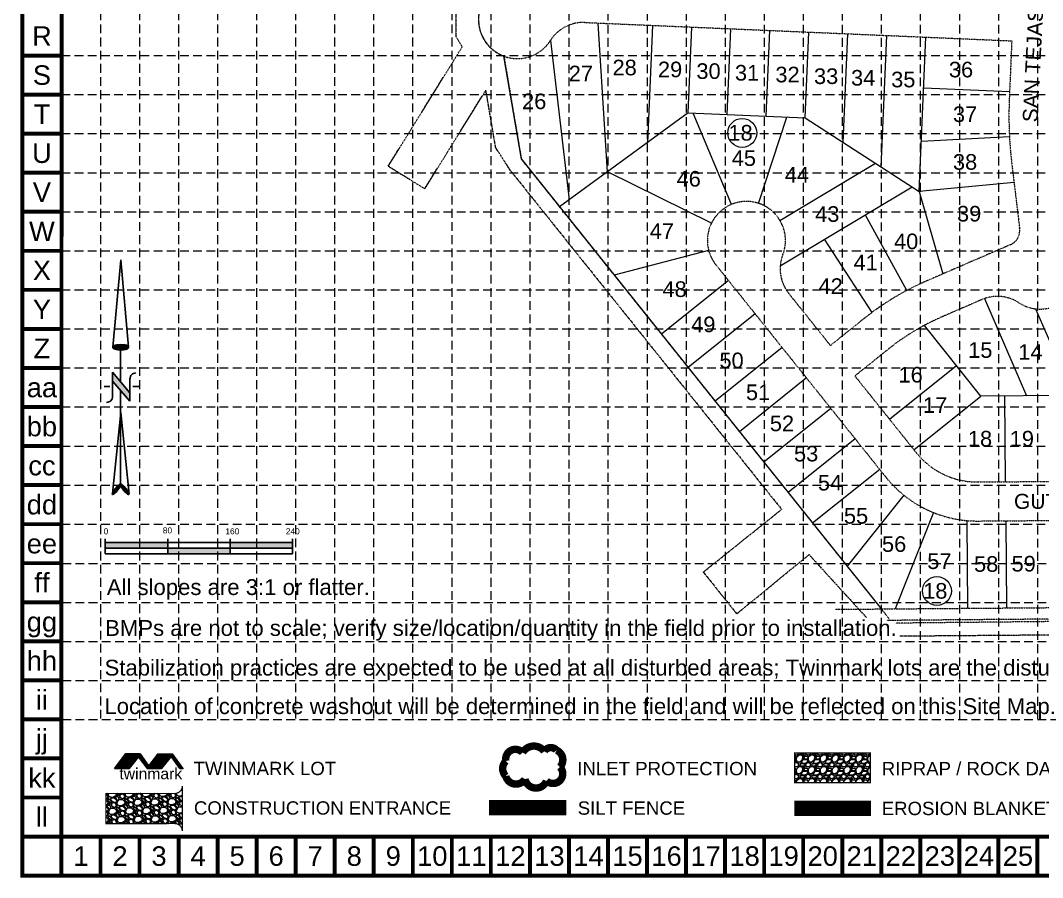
# Model space of a CAD drawing. Extents: x 52020 to 55225, y 51022 to 53027.
# Drawn here: x 52020 to 53329, y 51022 to 52119 of the extents above; entities that cross this region are included whole.
import ezdxf
from ezdxf.enums import TextEntityAlignment as Align

# ---------------------------------------------------------------- set-up
doc = ezdxf.new("R2010")
doc.units = 0
doc.header["$MEASUREMENT"] = 0
for name, pattern in [('ACAD_ISO02W100', [15, 12, -3]), ('CENTER', [2, 1.25, -0.25, 0.25, -0.25]), ('DIVIDE', [1.25, 0.5, -0.25, 0, -0.25, 0, -0.25]), ('HIDDEN', [0.375, 0.25, -0.125])]:
    doc.linetypes.add(name, pattern=pattern)
doc.layers.get('0').update_dxf_attribs({"lineweight": 0})
for name, color, linetype, lineweight in [('10', 7, 'Continuous', 0), ('14', 7, 'Continuous', 0), ('2', 7, 'Continuous', 0), ('31', 7, 'Continuous', 0), ('38', 7, 'Continuous', 0), ('39', 7, 'Continuous', 0), ('51', 7, 'Continuous', 0)]:
    doc.layers.add(name, color=color, linetype=linetype, lineweight=lineweight)
for name, color, linetype in [('BASE', 7, 'Continuous'), ('GRID', 254, 'HIDDEN'), ('LEGEND', 7, 'Continuous'), ('NARROW', 7, 'Continuous'), ('SILT FENCE', 200, 'Continuous')]:
    doc.layers.add(name, color=color, linetype=linetype)
doc.styles.add("L200'", font='ARIAL.TTF', dxfattribs={"height": 0.001968503937008})
doc.styles.get("Standard").update_dxf_attribs({"font": 'ARIAL.TTF'})

# ---------------------------------------------------------------- blocks, each defined once
blk = doc.blocks.new('North Arrow')
at = {"layer": 'NARROW'}
for p, q in [((32.43254981860446, 3.058265073213988), (32.43254981860446, 4.631385762768332)), ((0, 0), (22.36344290151465, 2.002084736559482)), ((0, 0), (22.3340256442134, -2.022002755547874)), ((28.76667448424996, -2.091662794246076), (34.01874137947743, 2.319861484284047)), ((36.17825519122562, 2.333068732823449), (30.46489879658111, 2.333068732823449)), ((36.15693846157228, 2.319861484284047), (31.03953994826952, -2.091662794246076)), ((39.10239171702415, 0.006637234364461619), (59.96415737125062, 2.108618273159664)), ((21.65859055236069, -0.04755806894536363), (21.65587945617517, -0.04755806894536363)), ((31.2002493849468, -0.04755806894536363), (21.65859055236069, -0.04755806894536363)), ((28.76667448424996, -2.091662794246076), (34.95439482978327, -2.091662794246076)), ((57.4539157862273, -0.04755806894536363), (33.41071549255503, -0.04755806894536363)), ((59.8310793026576, -2.141789640390925), (39.04486644576536, -0.007715046158409677)), ((57.69334596529006, -0.02703537367779063), (57.76929195033517, -0.01344045038422337)), ((57.76514189648879, -0.05039075473177945), (57.69334596529006, -0.02703537367779063)), ((32.43254981860446, -4.261561808689294), (32.43254981860446, -2.800806882678444))]:
    blk.add_line(p, q, dxfattribs=at)
blk.add_lwpolyline([(22.36469003275943, -2.029144276148145), (22.58571216360451, -1.926685835660464, 0.09157658552841703), (22.86600292222374, -1.437143250313966, 0.04830551554414139), (23.03449076013294, -0.7510674610057322), (23.07365352004581, -0.007926344824227272), (23.0138871940153, 0.8191116749912908, 0.04830551554426889), (22.86600292222374, 1.421290560665511, 0.0915765855283463), (22.58571216360451, 1.91083314601201), (22.36469003275943, 2.01329158649969), (22.14366790191434, 1.91083314601201, 0.09157658552851158), (21.86337714329511, 1.421290560665511, 0.04830551554418233), (21.71549287155813, 0.8191116749912908), (21.65572654552761, -0.007926344824227272), (21.71549287155813, -0.8349643646397453, 0.04830551554422624), (21.86337714329511, -1.437143250313966, 0.09157658552816902), (22.14366790191434, -1.926685835660464)], format="xyb", close=True, dxfattribs=at)
for points in [[(57.45558378554506, -0.03134526075882604), (57.43996657389744, 0.0836624617477355, -0.06681784727068599), (57.67471216397553, 0.4712181194372533, -0.03073031192727785), (58.00862399094058, 0.8372912985578296), (58.52165351551321, 1.292257312707079), (59.07299621394941, 1.699951556056476, -0.03073031192742202), (59.50028108291463, 1.950818694931513, -0.06681784727061153), (59.92804734067704, 2.100220530974184), (60.03732810972451, 2.061125939999329)], [(60.03732810972451, 2.061125939999329), (60.05294532137214, 1.946118217492767, -0.06681784727066456), (59.81819973129404, 1.558562559803249, -0.03073031192683177), (59.43379851860755, 1.137137013811298), (58.97125837981093, 0.7375233665334235), (58.41991568137473, 0.3298291232385964, -0.03073031192764033), (57.99263081235495, 0.07896198436355917, -0.03669233332525137), (57.76236303227506, -0.01733721801429056)], [(57.45558378554506, -0.03527464659782709), (57.43996657389744, -0.150282369049819, 0.06681784727068599), (57.67471216397553, -0.5378380267393368, 0.03073031192727785), (58.00862399094058, -0.903911205859913), (58.52165351551321, -1.358877220063732), (59.07299621394941, -1.766571463358559, 0.03073031192742202), (59.50028108291463, -2.017438602233597, 0.06681784727061153), (59.92804734067704, -2.166840438276267), (60.03732810972451, -2.127745847301412)], [(60.03732810972451, -2.127745847301412), (60.05294532137214, -2.012738124794851, 0.06681784727066456), (59.81819973129404, -1.625182467105333, 0.03073031192683177), (59.43379851860755, -1.203756921113381), (58.97125837981093, -0.804143273835507), (58.41991568137473, -0.3964490305406798, 0.03073031192764033), (57.99263081235495, -0.1455818916656426, 0.03669233332525137), (57.76236303227506, -0.04928268934236257)]]:
    blk.add_lwpolyline(points, format="xyb", dxfattribs=at)
for centre, start, end in [((30.46491631666868, 3.862994872579293), 178.8769027564139, 270), ((34.95439482978327, -3.621588933947351), 358.8769027564139, 90)]:
    blk.add_arc(centre, 1.529926139739004, start, end, dxfattribs=at)
for points in [[(23.02743242273209, -0.7618279882990464), (21.67003612299595, -0.04525802260104683), (23.06525461068304, -0.04525802260104683), (21.71626324154204, 0.8195677980802429)], [(23.06525461068304, -0.04525802260104683), (21.71626324154204, 0.8195677980802429), (23.01902749208239, 0.7489697719211108), (21.85494459723486, 1.41965102062386)], [(23.01902749208239, 0.7489697719211108), (21.85494459723486, 1.41965102062386), (22.86773874044229, 1.437300527177285), (22.14491470462235, 1.910307302568981)], [(22.86773874044229, 1.437300527177285), (22.14491470462235, 1.910307302568981), (22.58617356370451, 1.910307302568981), (22.35503797086494, 2.002084736559482)], [(31.04573626156707, -2.092600781761575), (36.15173163068903, 2.358604768796795), (28.74698772917327, -2.064361571265181), (34.01267678058502, 2.358604768796795)], [(57.44388876337325, 0.08001449623407098), (57.69525844847522, -0.01106567331589758), (57.49810575425727, 0.2124947428819723), (57.77083364797363, -0.01106567331589758)], [(57.450460519849, -0.04004572727353661), (57.68868669199946, -0.016585683588346), (57.44388876337325, 0.08001449623407098), (57.69525844847522, -0.01106567331589758)], [(57.49810575425727, 0.2124947428819723), (57.77083364797363, -0.01106567331589758), (57.59996797960412, 0.3891350717640307), (57.940056377156, 0.06345446541672572)], [(57.59996797960412, 0.3891350717640307), (57.940056377156, 0.06345446541672572), (57.68211493557828, 0.4981552747267415), (58.06984856753843, 0.1324545938769006)], [(57.68211493557828, 0.4981552747267415), (58.06984856753843, 0.1324545938769006), (57.83819415180915, 0.663755583063903), (58.29493122679196, 0.2580348277115263)], [(57.83819415180915, 0.663755583063903), (58.29493122679196, 0.2580348277115263), (58.02877508955135, 0.8569559427633067), (58.51837094691291, 0.405695102581376)], [(58.02877508955135, 0.8569559427633067), (58.51837094691291, 0.405695102581376), (58.26042950528063, 1.069476338470849), (58.73031009321494, 0.5657754006460891)], [(58.26042950528063, 1.069476338470849), (58.73031009321494, 0.5657754006460891), (58.51837094691291, 1.297176762400341), (59.04904028220699, 0.8114158579883224)], [(58.51837094691291, 1.297176762400341), (59.04904028220699, 0.8114158579883224), (58.69580837170361, 1.422756996180397), (59.26097942850902, 0.9949561996836565)], [(59.26426530671961, 0.9963362022790534), (58.69416543257103, 1.419996991044172), (59.44663154890804, 1.149516487475921), (59.00303798687673, 1.64907741756906)], [(59.44663154890804, 1.149516487475921), (59.00303798687673, 1.64907741756906), (59.61749721722299, 1.335816834307479), (59.27576588053853, 1.822957741314895)], [(59.61749721722299, 1.335816834307479), (59.27576588053853, 1.822957741314895), (59.80972109409777, 1.551097235151246), (59.4926338442383, 1.954057985367399)], [(59.80972109409777, 1.551097235151246), (59.4926338442383, 1.954057985367399), (59.93129858887187, 1.730497569169529), (59.69471535579942, 2.039618144699489)], [(59.93129858887187, 1.730497569169529), (59.69471535579942, 2.039618144699489), (60.05287608364597, 1.941637962281675), (59.93129858887187, 2.103098262887215)], [(60.05287608364597, 1.941637962281675), (59.93129858887187, 2.103098262887215), (60.03644669248388, 2.064458190925507)], [(22.86773874044229, -1.439569039612252), (21.72466817219174, -0.8747848301754857), (23.02743242273209, -0.7618279882990464), (21.67003612299595, -0.04525802260104683)], [(22.5777686330548, -1.930225321557373), (21.86334952788457, -1.446628842222708), (22.86773874044229, -1.439569039612252), (21.72466817219174, -0.8747848301754857)], [(22.36344290151465, -2.014942952937417), (22.14491470462235, -1.930225321557373), (22.5777686330548, -1.930225321557373), (21.86334952788457, -1.446628842222708)], [(57.4373170068975, -0.1421659174229717), (57.68868669199946, -0.02210569386079442), (57.450460519849, -0.04004572727353661), (57.68868669199946, -0.016585683588346)], [(57.45703227632475, -0.1932260124704044), (57.69525844847522, -0.02762570418781252), (57.4373170068975, -0.1421659174229717), (57.68868669199946, -0.02210569386079442)], [(57.52603571929285, -0.3257062591183058), (57.76426189149788, -0.05108574781843345), (57.45703227632475, -0.1932260124704044), (57.69525844847522, -0.02762570418781252)], [(57.63446970111545, -0.4802665469105705), (57.90062583830149, -0.1021458429204358), (57.52603571929285, -0.3257062591183058), (57.76426189149788, -0.05108574781843345)], [(57.78397716092513, -0.6624268860650773), (58.09120677609826, -0.2001260253382497), (57.63446970111545, -0.4802665469105705), (57.90062583830149, -0.1021458429204358)], [(57.97455809866733, -0.8735672791772231), (58.33600470472447, -0.3477863002626691), (57.78397716092513, -0.6624268860650773), (58.09120677609826, -0.2001260253382497)], [(58.24071423585337, -1.113687726247008), (58.61366141578401, -0.5423666625029), (57.97455809866733, -0.8735672791772231), (58.33600470472447, -0.3477863002626691)], [(58.61366141578401, -1.433848322321865), (58.92746278743289, -0.771447089027788), (58.24071423585337, -1.113687726247008), (58.61366141578401, -0.5423666625029)], [(58.91431927448139, -1.64498871543401), (59.20019068109468, -1.004667523229728), (58.61366141578401, -1.433848322321865), (58.92746278743289, -0.771447089027788)], [(59.11804372517508, -1.794028992899257), (59.56985198281473, -1.35518817585762), (58.91760515269198, -1.651888728247286), (59.20019068109468, -1.011567536097573)], [(59.34805520177179, -1.927889242142555), (59.81300697236293, -1.62152867174882), (59.11804372517508, -1.794028992899257), (59.56985198281473, -1.35518817585762)], [(59.53699320043597, -1.324828119304584), (59.41377276652929, -1.18406785724801), (59.20840537670301, -1.014327541233797)], [(59.58299549571166, -2.052089473381784), (59.92801271066128, -1.787128980031412), (59.34805520177179, -1.927889242142555), (59.81300697236293, -1.62152867174882)], [(59.78343406819477, -2.12522960951901), (60.04630432717022, -2.007929391147627), (59.58299549571166, -2.052089473381784), (59.92801271066128, -1.787128980031412)], [(59.92308389326354, -2.166629686616943), (60.03808963156189, -2.132129622386856), (59.78343406819477, -2.12522960951901), (60.04630432717022, -2.007929391147627)]]:
    blk.add_solid(points, dxfattribs=at)
blk = doc.blocks.new('A$C0CA6349E')
h = blk.add_hatch(color=7)
h.paths.add_polyline_path([(82.23822948128044, 7.207218796017212), (82.23822948128044, 14.41444002866251), (2.241429481281443, 14.41444002866251), (2.241429481281443, 7.207218796018423)])
h.paths.add_polyline_path([(82.23822948128041, 7.20721879601721), (82.23822948128043, -2.436636691527383e-06), (162.2350294812794, -2.436636691527383e-06), (162.2350294812794, 7.207218796015997)])
h.paths.add_polyline_path([(162.2350294812794, 14.41444002866251), (162.2350294812794, 7.207218796015998), (242.2318294812785, 7.207218796014786), (242.2318294812785, 14.41444002866251)])
at = {"color": 7}
for p, q in [((2.241429481281443, 14.41444002866251), (2.241429481281443, 19.21424802866181)), ((2.241429481281443, 14.41444002866251), (82.23822948128043, 14.41444002866251)), ((2.241429481281443, 14.41444002866251), (2.241429481281443, -2.436636691527383e-06)), ((82.23822948128043, 14.41444002866251), (82.23822948128043, 19.21424802866181)), ((82.23822948128043, 14.41444002866251), (242.2318294812785, 14.41444002866251)), ((82.23822948128043, 14.41444002866251), (82.23822948128043, -2.436636691527383e-06)), ((162.2350294812794, 14.41444002866251), (162.2350294812794, 19.21424802866181)), ((162.2350294812794, 14.41444002866251), (162.2350294812794, -2.436636691527383e-06)), ((242.2318294812785, 14.41444002866251), (242.2318294812785, 19.21424802866181)), ((242.2318294812785, 14.41444002866251), (242.2318294812785, -2.436636691527383e-06)), ((2.241429481281443, 7.207218796018424), (242.2318294812785, 7.207218796014786)), ((2.241429481281443, -2.436636691527383e-06), (82.23822948128043, -2.436636691527383e-06)), ((82.23822948128043, -2.436636691527383e-06), (242.2318294812785, -2.436636691527383e-06))]:
    blk.add_line(p, q, dxfattribs=at)
for s, p in [('0', (0.1193302897734156, 24.93808510561473)), ('80', (75.94450509231808, 26.10880676911609)), ('160', (156.0123777423488, 24.93808510561473)), ('240', (233.4415406212977, 24.93812696194971))]:
    blk.add_text(s, height=7.679692799999902, dxfattribs=at).set_placement(p)
blk = doc.blocks.new('A$C233E38BC')
h = blk.add_hatch()
h.set_pattern_fill('ANSI31', color=13, scale=0.14, style=0)
h.set_pattern_definition([(45, (-262.7333674476176, -269.1068707710001), (-0.01237436867076458, 0.01237436867076458), [])])
h.paths.add_polyline_path([(-2.689310349524021e-06, 0.3322491485960199), (23.16223163534596, 31.15257023712911), (54.4756285547046, 31.15257023712911), (76.78106152372493, 0.2444321030343417), (69.39198028664396, 0.580232026775775), (51.03154647765041, 25.0249048085534), (30.88334316332475, 0.2444321030343417)])
h = blk.add_hatch()
h.set_pattern_fill('ANSI31', color=13, scale=0.14, style=0)
h.set_pattern_definition([(45, (-193.9082870492421, -269.0204883534752), (-0.01237436867076458, 0.01237436867076458), [])])
h.paths.add_polyline_path([(69.05647035064612, 0.08781821158481762), (92.21870467530243, 30.90813930011791), (123.5321015946538, 30.90813930011791), (145.8375345636814, 1.166015863418579e-06), (139.2117897613934, 0.1271220730413916), (120.973379515548, 25.91226183072285), (99.93981620327395, 1.166015863418579e-06)])
at = {"color": 13}
for points in [[(-2.689310349524021e-06, 0.3322491485960199), (23.16223163534596, 31.15257023712911), (54.4756285547046, 31.15257023712911), (76.78106152372493, 0.2444321030343417), (69.39198028664396, 0.580232026775775), (51.03154647765041, 25.0249048085534), (30.88334316332475, 0.2444321030343417)], [(69.05647035064612, 0.08781821158481762), (92.21870467530243, 30.90813930011791), (123.5321015946538, 30.90813930011791), (145.8375345636814, 1.166015863418579e-06), (139.2117897613934, 0.1271220730413916), (120.973379515548, 25.91226183072285), (99.93981620327395, 1.166015863418579e-06)]]:
    blk.add_lwpolyline(points, close=True, dxfattribs=at)
blk = doc.blocks.new('A$C24AE2627')
at = {"layer": 'SILT FENCE', "linetype": 'Continuous', "lineweight": 0}
blk.add_blockref('A$C233E38BC', (-7.275957614183426e-12, 31.89367093264445), dxfattribs=at)
at = {"color": 13, "insert": (10.11314892132941, 32.87083215241), "char_height": 24, "width": 144.420795926522, "attachment_point": 1}
blk.add_mtext('twinmark', dxfattribs=at)

msp = doc.modelspace()

# ---------------------------------------------------------------- hatches: boundary and pattern name
at = {"layer": 'LEGEND', "linetype": 'ACAD_ISO02W100'}
h = msp.add_hatch(dxfattribs=at)
h.set_pattern_fill('GRAVEL', color=240, scale=15.23610000000001, style=0)
h.set_pattern_definition([(228.0128, (51927.77246134583, 50373.70783543699), (-121.888773064985, -137.1249204408622), [2.0498039496, -202.9309566768001]), (184.9697, (51926.40121234582, 50372.18422543693), (182.8332160210279, 15.23596755269015), [3.517527934800001, -348.2351588925]), (132.5103999999999, (51922.89690934583, 50371.87950343697), (152.3608585838039, -167.597232155969), [2.480254246800002, -245.5454751552001]), (267.2737, (51916.95483034583, 50368.07047843692), (15.23603932569326, 304.7220044942453), [3.203207191800002, -317.1174510438002]), (292.8337, (51916.80246934583, 50364.87089743692), (-76.18065092023083, 182.8331453294874), [3.140998195500003, -310.9592479653004]), (357.2737, (51918.02135734582, 50361.97603843694), (-304.7220044942453, 15.23603932569326), [3.203207191800002, -317.1174510438002]), (37.6942, (51921.22093834582, 50361.82367743693), (-198.0694119185701, -152.3608538120664), [4.2360776469, -419.3713518489]), (72.2553, (51924.57288034583, 50364.41381443695), (106.6528639816559, 335.1941425787834), [3.999293416800005, -395.9301853881005]), (121.4296, (51925.79176834582, 50368.22283943694), (-121.8889254567346, 198.0692243755045), [3.214055295000003, -318.1918246353002]), (175.2364, (51924.11579734582, 50370.96533743696), (167.5971144182199, -15.23597099078023), [3.669340435199972, -179.7976051442985]), (222.3974, (51920.45913334582, 50371.27005943698), (-182.8333120016869, -167.5969793607753), [4.745252872800001, -469.7803848375002]), (138.8141, (51932.03856934582, 50367.91811743697), (-106.6527448978266, 91.41655906582159), [1.619612666100001, -160.3423395684001]), (171.4692, (51930.81968134583, 50368.98464443693), (198.0692738672718, -30.47232051815725), [3.081303155699975, -305.0497437470969]), (225, (51927.77246134583, 50369.44172743696), (-1.691546902549135e-15, -15.23610471479518), [2.154704498100001, -19.39238619120002]), (203.1986, (51926.70593434582, 50371.27005943698), (76.18049589641664, 30.47222019186785), [1.160350903800001, -114.8743281015001]), (291.8014, (51925.63940734582, 50370.81297643695), (-15.23609863637894, 45.7083041596194), [1.6409736783, -80.40793877820005]), (30.9638, (51926.24885134582, 50369.28936643695), (45.70826986738218, 30.47223783947496), [2.665235736899976, -86.17573203029922]), (161.5651, (51928.53426634582, 50370.66061543694), (30.47220662150183, -15.2360756713415), [1.927229525100002, -46.25355431070004]), (16.38950000000001, (51916.80246934583, 50370.81297643695), (152.3610334952245, 45.70818892605759), [2.69983692, -267.2845407045]), (70.3462, (51919.39260634583, 50371.57478143695), (-60.94432758848067, -167.59713253831), [2.2650138621, -224.2359000288]), (293.1986, (51928.53426634582, 50373.70783543699), (-30.47222019186785, 76.18049589641664), [2.320686571500002, -113.7139924338001]), (343.6105, (51929.44843234582, 50371.57478143695), (-152.3610334952245, 45.70818892605762), [2.699836919999976, -267.2845407044969]), (339.444, (51916.80246934583, 50361.36659443696), (-76.18052810363282, 30.47213900107891), [2.603544768, -127.5737545764]), (294.7751, (51919.24024534583, 50360.45242843695), (-76.18038099455833, 167.597152135483), [2.181474325799976, -215.9662782122984]), (66.80140000000002, (51928.68662734582, 50358.47173543692), (30.47222019186787, 76.18049589641664), [2.320686571500001, -113.7139924338]), (17.35400000000001, (51929.60079334582, 50360.60478943695), (-198.0693307631613, -60.94431623587018), [2.5540426791, -252.8495396064]), (69.444, (51921.22093834582, 50358.47173543692), (-30.47213900107895, -76.18052810363281), [1.301772384000002, -128.8755269604001]), (101.3098999999995, (51927.77246134583, 50358.47173543692), (-15.23606392337744, 60.94441146106604), [0.7768887389999977, -76.91227464689972]), (165.9638, (51927.62010034583, 50359.23354043692), (45.70830831875428, -15.23607040176168), [3.1409981955, -59.67904189500001]), (186.009, (51924.57288034583, 50359.99534543692), (152.3609962047796, 15.23608960108509), [2.910856905000001, -288.1744222203001]), (303.6901, (51926.24885134582, 50367.91811743697), (-15.23612033268501, 30.47219326215718), [2.197380814200001, -52.73715477690003]), (353.1572, (51927.46773934583, 50366.08978543695), (259.0136903323677, -30.47232185718146), [3.836358563400001, -379.7988426243]), (60.94540000000001, (51931.27676434583, 50365.63270243692), (-60.94440041441096, -106.6527058593422), [1.568647911600001, -155.2966003314001]), (90, (51932.03856934582, 50367.00395143696), (-15.23610000000001, 15.23610000000001), [0.9141660000000001, -14.321934]), (120.2564, (51924.26815834583, 50360.45242843695), (60.94432209481454, -106.6527374176483), [2.116659956400001, -209.5500060720001]), (48.01279999999999, (51923.20163134582, 50362.28076043697), (121.888773064985, 137.1249204408622), [4.0996078992, -200.8811527272001]), (0, (51925.94412934582, 50365.32798043695), (15.23610000000001, 15.23610000000001), [3.961386000000001, -11.274714]), (325.3048, (51929.90551534582, 50365.32798043695), (-152.3609125293598, 106.6528311766421), [2.409040715400001, -238.4948479914001]), (254.0546, (51931.88620834583, 50363.95673143697), (-15.23609831330859, -60.94440192968487), [2.218406632200002, -108.7020773388001]), (207.646, (51931.27676434583, 50361.82367743693), (-289.4858361177691, -152.361117518617), [3.611946046500002, -357.5832528114001]), (175.4261, (51928.07718334583, 50360.14770643692), (-198.0693085064996, 15.23602078997039), [3.821198643899967, -378.2982543713969])])
h.paths.add_polyline_path([(53011.87064765763, 51143.16915724176), (53108.83123267318, 51142.99686285864), (53108.83123267318, 51181.08711285858), (53011.87064765763, 51180.94090989857)])
at = {"layer": 'LEGEND'}
h = msp.add_hatch(dxfattribs=at)
h.set_pattern_fill('GRAVEL', color=4, scale=15.4028952, angle=-43.93425516442545, style=0)
h.set_pattern_definition([(184.0785448355745, (30600.1461640449, 41773.34351105434), (-184.9207445519047, -14.3334724193565), [2.072243908627199, -205.1525166235776]), (141.0354448355745, (30598.07916439594, 41773.1961251019), (143.7931780437925, -117.1522726591797), [3.556035609033604, -352.0474174740603]), (88.57614483557452, (30595.31422106866, 41775.43229810947), (-6.635658878147406, -228.8843335899942), [2.507406503817603, -248.2335519358466]), (223.3394448355745, (30588.3165112831, 41776.82719305229), (224.8327295415862, 211.1567333380725), [3.238273881057601, -320.5890526131217]), (248.8994448355745, (30585.96131328512, 41774.60470431886), (72.78327342815895, 186.5414422857259), [3.175383859956001, -314.3634334167097]), (313.3394448355745, (30584.81815259722, 41771.64222667093), (-211.1567333380724, 224.8327295415862), [3.238273881057601, -320.5890526131218]), (353.7599448355745, (30587.04064133068, 41769.28702867292), (-251.0686871841028, 28.00970662939891), [4.282451549560802, -423.9623645428251]), (28.32104483557454, (30591.29771718501, 41768.82155383327), (312.7600231619032, 169.2187269394983), [4.043075155257602, -400.2645789965594]), (77.49534483557453, (30594.85684936103, 41770.73963795367), (50.19374899303004, 229.6946827157977), [3.249240742439981, -321.6751877681473]), (131.3021448355745, (30595.56037418146, 41773.91180462031), (111.327115960285, -128.6494236275021), [3.7095100568064, -181.7659157690376]), (178.4631448355746, (30593.11199016526, 41776.69853535375), (-250.6635485642174, 6.230473014336144), [4.797200904249604, -474.9232437873005]), (94.87984483557395, (30599.19090496955, 41766.1361122501), (-13.52318684196416, 141.3623213682532), [1.637343162655197, -162.0976662331484]), (127.5349448355745, (30599.05162214911, 41767.76752759759), (122.8242538510249, -161.11582115445), [3.115035316562401, -308.3892356786474]), (181.0657448355745, (30597.15379585875, 41770.23769901996), (-10.68703254329603, -11.09218926965088), [2.178292842079181, -19.60468178739825]), (159.2643448355745, (30597.6597863585, 41772.31685336694), (76.83499883399344, -31.25075692820605), [1.1730536926416, -116.131899693348]), (247.8671448355745, (30596.56272247282, 41772.73217983834), (20.96890578185, 43.96358881956684), [1.658938021725601, -81.28819410798245]), (347.0295448355745, (30595.93770698269, 41771.19548008517), (54.65062058849222, -9.876667350485555), [2.694413054440801, -87.11912951778964]), (117.6308448355745, (30598.56336748952, 41770.59072242514), (11.49736432355667, -32.46623124235487), [1.948327616743191, -46.75990901052219]), (332.4552448355745, (30590.12925468724, 41778.93065679534), (142.9828925552796, -73.5938392090502), [2.729393029440001, -270.2106030448442]), (26.4119448355745, (30592.54927774138, 41777.66847111705), (-161.926035053259, -79.26600174423571), [2.289809803327201, -226.6906930396417]), (249.2643448355745, (30600.70077333676, 41772.80915959254), (31.25075692820605, 76.83499883399344), [2.346091982387998, -114.9588614036015]), (299.6762448355745, (30599.87012039393, 41770.61503182116), (-78.86087295882038, 140.1467925040561), [2.72939302944, -270.2106030448441]), (295.5097448355746, (30583.50329656079, 41772.05350157626), (-34.08693395988287, 75.61949315964436), [2.632046731776001, -128.9703514686048]), (250.8408448355745, (30584.63682454058, 41769.67804574826), (62.0965156199771, 175.4491448719819), [2.2053557289456, -218.3305406264135]), (22.86714483557454, (30590.12466595893, 41761.610103463), (75.61952967711655, 34.08685356288083), [2.346091982388002, -114.9588614036017]), (333.4197448355745, (30592.28638120223, 41762.52178772599), (-186.9464964699167, 94.56271928204642), [2.582002725271201, -255.6175766715648]), (25.50974483557454, (30584.6894948987, 41766.8467477887), (-75.61949315964436, -34.08693395988283), [1.316023365888001, -130.2863748344928]), (57.37564483557452, (30589.45913480869, 41762.2513252172), (31.65596541125619, 55.05575562367579), [0.7853936262480001, -77.7542616535608]), (122.0295448355745, (30589.88256441212, 41762.91280480138), (22.58955509260758, -43.15325783270191), [3.175383859955996, -60.33237035363993]), (142.0747448355744, (30588.19847870651, 41765.60481994045), (121.608877550974, -95.77811143341852), [2.94272312796, -291.3291737898697]), (259.7558448355745, (30594.97587435143, 41770.19718335987), (10.28185310651215, 32.87141026721012), [2.2214363515344, -53.31448783972079]), (309.2229448355745, (30594.58080571006, 41768.0111587205), (167.1930082474575, -203.8639506231921), [3.87835659398877, -383.9566404803949]), (17.01114483557456, (30597.03324129227, 41765.00663583633), (-119.1779524137915, -34.89718789051402), [1.585820478211196, -156.9966894297643]), (46.06574483557452, (30598.54968321538, 41765.47058109983), (-0.4051566009795703, 21.77921507339163), [0.9241737120000001, -14.478721488]), (76.3221448355745, (30588.29724586684, 41766.15132610034), (-30.44054426702588, -120.3933904010313), [2.139831812764802, -211.8440271911042]), (4.078544835574532, (30588.80323636658, 41768.23048044732), (184.9207445519047, 14.33347241935653), [4.144487817254398, -203.0802727149503]), (316.0657448355745, (30592.93723566453, 41768.52525235224), (21.77921507339163, 0.4051566009795731), [4.004752752000002, -11.398142448]), (281.3705448355745, (30595.82120398219, 41765.74662475081), (-36.11249802704889, 184.515627367213), [2.435413371652801, -241.1057389588848]), (210.1203448355745, (30596.30135550976, 41763.35901422477), (-53.84030290759984, -33.68171670047839), [2.242692346910401, -109.8920790275617]), (163.7117448355745, (30594.3614839832, 41762.23358937704), (-317.6218591919081, 92.13156675135825), [3.651487350587979, -361.4978484211223]), (131.4918448355745, (30590.85655174142, 41763.2577250745), (-133.5114484002522, 150.0235142080748), [3.863030713264801, -382.4396247350449])])
edge = h.paths.add_edge_path()
edge.add_line((52227.60732696083, 51081.07443565913), (52227.60732696083, 51138.84146111381))
edge.add_arc((52217.97949131992, 51138.84146111379), 9.627835640911911, -89.96094406197471, 9.231371222995222e-11, ccw=False)
edge.add_line((52217.98605417894, 51129.21362770968), (52129.75284182373, 51129.20563584343))
edge.add_line((52129.75284182372, 51129.20563584343), (52129.75284182372, 51090.66542500915))
edge.add_line((52129.75284182372, 51090.66542500915), (52217.97292846095, 51090.7022690632))
edge.add_arc((52217.97949131996, 51081.07443565912), 9.627835640876398, 2.5920599000528455e-11, 90.0390559379598, ccw=False)

# ---------------------------------------------------------------- linework, layer by layer
at = {"layer": '14', "color": 7, "linetype": 'Continuous', "lineweight": 0}
for centre in [(52944.7594029864, 51974.99719350704), (53194.13121745253, 51388.48839037592)]:
    msp.add_circle(centre, 18.5, dxfattribs=at)
at = {"layer": '2', "color": 7, "linetype": 'CENTER', "lineweight": 0}
for p, q in [((52491.42120481277, 51932.53745095981), (52586.09648411207, 52085.10660197149)), ((52538.15454490188, 51903.53753848384), (52616.44969197668, 52029.710117069)), ((52628.95937307352, 51956.2509588641), (52616.44969197668, 52029.710117069)), ((52647.39316152837, 51927.40554022951), (52628.95937307352, 51956.2509588641)), ((52491.42120481277, 51932.53745095981), (52538.15454490188, 51903.53753848384)), ((52647.39316152837, 51927.40554022951), (52995.17809037141, 51492.97903845333)), ((52894.92164152653, 51412.7176322367), (52995.17809037141, 51492.97903845333)), ((52894.92164152653, 51412.7176322367), (52937.74289219336, 51359.22858027894)), ((54602.3987599414, 51342.02778118839), (53146.3916421112, 51330.50030683586))]:
    msp.add_line(p, q, dxfattribs=at)
for points in [[(52610.53549723503, 52197.40353558153), (52578.09902039857, 52153.59073340862), (52578.09902039857, 52098.65969632863), (52586.09648411207, 52085.10660197149)], [(52937.74289219336, 51359.22858027894), (53030.32128448134, 51435.10290459609), (53104.03050056316, 51354.20187539364)]]:
    msp.add_lwpolyline(points, dxfattribs=at)
at = {"layer": '31', "color": 7, "linetype": 'DIVIDE', "lineweight": 0}
msp.add_line((54606.79675021821, 51362.06322768639), (53141.32634576074, 51347.28693372371), dxfattribs=at)
msp.add_lwpolyline([(52639.46658999603, 52073.25234150823), (52661.95030686056, 51941.22380286264), (53134.93264628437, 51350.41021067843)], dxfattribs=at)
msp.add_arc((52657.06208711875, 52120.2793758117), 50.00000000000006, 122.3110903113057, 249.3456145640262, dxfattribs=at)
at = {"layer": '38', "color": 7, "linetype": 'DIVIDE', "lineweight": 0}
for p, q in [((52743.35961295511, 52116.41379645986), (53289.9611178106, 52092.88648157292)), ((53289.9611178106, 52092.88648157292), (53286.81055617236, 52019.69063491012)), ((53290.16965803094, 51933.69308537248), (53300.03574885098, 51852.6194567217)), ((53288.12437734611, 51831.84798419752), (53180.50471852473, 51785.28234226508)), ((52911.10003675954, 51806.01557780999), (53128.60874385205, 51534.32023137303)), ((53057.73719045991, 51702.85244531694), (53004.25609538255, 51769.65696477554)), ((53251.72631084017, 51761.61923855403), (53200.36012227851, 51739.3937495468)), ((53100.75652728965, 51737.29205002899), (53057.73719045991, 51702.85244531694)), ((53132.00392447889, 51698.25872875759), (53088.98529384442, 51663.81968939787)), ((53088.98529384442, 51663.81968939787), (53167.64149977111, 51565.56833475448)), ((53246.45564757225, 51528.06734384595), (53582.00997152928, 51530.5794945677)), ((53246.82996555071, 51478.06874500565), (53582.38428951079, 51480.58089573046))]:
    msp.add_line(p, q, dxfattribs=at)
for centre, radius, start, end in [((52656.83718516624, 52120.13797282103), 50.00000000000001, 87.53510287696294, 327.5353447196197), ((52741.20945872944, 52066.46004948369), 49.99999999999999, 87.53534472072174, 147.5353447196197), ((53811.32489940852, 51997.11401555566), 525.0000000000003, 177.5353455724425, 186.9383782034263), ((52950.13279268154, 51837.26368119405), 50.00000000000001, 338.6794033767035, 218.6794033781448), ((53280.18221584529, 51850.20342128673), 20, 293.3975143191998, 6.938377352298893), ((53326.25953920595, 51799.45839210191), 50, 236.8537332888272, 43.43402292355453), ((53043.28885130552, 51800.90506816158), 49.99999999999999, 158.6794021759697, 218.6794021774109), ((53319.49254478456, 51464.06219322188), 350, 113.3975143193694, 128.6792552887729), ((53271.58171459047, 51715.73064583273), 50, 56.85373328882718, 113.3975143191999), ((53319.49254478456, 51464.06219322188), 300, 113.3975143193694, 128.6794033768731), ((53245.70701161473, 51628.06454152637), 100, 218.6794033788229, 270.4289408142678), ((53245.7070116159, 51628.06454152943), 150, 218.6794033780599, 270.4289408143525)]:
    msp.add_arc(centre, radius, start, end, dxfattribs=at)
at = {"layer": '39', "color": 7, "linetype": 'Continuous', "lineweight": 0}
for p, q in [((52772.27337731559, 51925.25087821284), (52760.13533556627, 52115.16507184668)), ((52823.94171532029, 51962.93519053927), (52830.38664564348, 52112.66790043336)), ((52875.61005332499, 52000.61950286569), (52880.34039261757, 52110.51774621113)), ((52925.56380029908, 51998.4693486404), (52930.29413959166, 52108.36759198584)), ((52975.51754727317, 51996.31919441817), (52980.24788656575, 52106.21743776361)), ((53025.47129425031, 51994.16904019288), (53030.20163354289, 52104.06728353832)), ((53074.1664990112, 51962.77963484909), (53080.15538051698, 52101.91712931608)), ((52699.02332194891, 52093.29901115147), (52723.27214849086, 51889.51182248299)), ((53122.86170376903, 51931.3902295053), (53130.10912749107, 52099.7669750908)), ((53171.55690853298, 51900.00082416151), (53180.06287446516, 52097.61682086551)), ((52661.95030686056, 51941.22380286264), (52639.42558701438, 52073.49311859798)), ((53177.26767397382, 52032.67694980011), (53287.16591731925, 52027.94661050447)), ((52875.61005332499, 52000.61950286569), (52710.69346343577, 51880.33755610218)), ((52875.61005332499, 52000.61950286874), (53025.47129424726, 51994.16904019593)), ((52930.79511081881, 51883.3728349498), (52881.73350457777, 52000.35593175756)), ((52965.72723952452, 51884.76960953703), (53001.97088080996, 51995.18056618245)), ((53025.47129425031, 51994.16904019288), (53171.55690853298, 51900.00082416151)), ((53287.03216275826, 51969.87202045351), (53174.31227296976, 51964.01519876705)), ((52661.95030686056, 51941.22380285959), (53122.99948904081, 51365.31620379956)), ((52993.03552919095, 51862.94159388409), (53115.41738185674, 51936.18891223487)), ((52905.3168125431, 51859.43411024507), (52772.27337731559, 51925.25087821284)), ((52993.45018224433, 51804.91842913907), (53162.29229174779, 51905.97288677023)), ((53292.86285117648, 51911.56203620411), (53171.55690853298, 51900.00082416151)), ((53171.55690853298, 51900.00082416151), (53201.72583945433, 51794.4644482986)), ((53155.44415217749, 51773.27591336406), (53102.50858694418, 51869.7011483047)), ((53110.99846633808, 51745.18533217261), (53050.07777851802, 51838.8108689169)), ((52901.74826096682, 51824.65665574512), (52780.55032211371, 51793.07767730034)), ((52927.03062439954, 51786.11629845882), (52841.15856136662, 51717.37047101352)), ((53254.8972093936, 51762.99124556719), (53308.74705760979, 51638.53677544786)), ((53320.5383549852, 51749.78679004181), (53368.48130548723, 51638.98398003785)), ((52961.40353812067, 51743.1802669454), (52875.53147508774, 51674.43443950011)), ((53250.48231036103, 51638.10057237465), (53178.02281793267, 51728.61146346019)), ((52995.77645184179, 51700.24423542894), (52909.90438880886, 51631.49840798364)), ((53133.36214394971, 51608.38750084842), (53219.23420697653, 51677.13332829677)), ((53027.02455522629, 51661.21147950682), (52941.15249219337, 51592.46565206152)), ((53164.61024733421, 51569.3547449263), (53250.48231036103, 51638.10057237465)), ((53531.18787313456, 51640.20209404279), (53250.48231036103, 51638.10057237465)), ((53282.01837848445, 51528.33358669088), (53281.19487893002, 51638.33050414136)), ((53058.27265860775, 51622.17872358165), (52972.40059557481, 51553.43289613636)), ((53089.52076199224, 51583.14596765954), (53003.64869895932, 51514.40014021425)), ((53120.76886832789, 51544.11320805384), (53034.89680529496, 51475.36738061159)), ((53151.92709879757, 51510.99478475295), (53079.12838652913, 51420.11665088961)), ((53189.89224182256, 51488.8355521897), (53140.43045757012, 51365.45420796228)), ((53232.39409763176, 51477.96066988739), (53233.22954677877, 51366.36761482895)), ((53282.39269647206, 51478.33498786279), (53283.22814561907, 51366.74193280435))]:
    msp.add_line(p, q, dxfattribs=at)
at = {"layer": '51', "color": 7, "linetype": 'HIDDEN', "lineweight": 0}
msp.add_lwpolyline([(53063.70190169578, 51365.03880945987), (53648.21297835933, 51369.58067287515), (53648.32643082369, 51354.98000897244), (53130.08919541516, 51350.76585564023)], dxfattribs=at)
at = {"layer": 'BASE', "const_width": 5}
for points in [[(52022.82784171649, 51024.07251436781), (55222.82784171649, 51024.07251436781), (55222.82784171649, 53024.07251436781), (52022.82784171649, 53024.07251436781)], [(52072.71863138028, 51074.05942070071), (55172.96752867047, 51073.97271354032), (55172.90291144619, 52974.09643502865), (52073.34866311284, 52974.1539948197)]]:
    msp.add_lwpolyline(points, close=True, dxfattribs=at)
for points in [[(52072.82784171649, 52074.07251436781), (52022.82784171649, 52074.07251436781)], [(52072.82784171649, 52024.07251436781), (52022.82784171649, 52024.07251436781)], [(52072.82784171649, 51974.07251436781), (52022.82784171649, 51974.07251436781)], [(52072.82784171649, 51924.07251436781), (52022.82784171649, 51924.07251436781)], [(52072.82784171649, 51874.07251436781), (52022.82784171649, 51874.07251436781)], [(52072.82784171649, 51824.07251436781), (52022.82784171649, 51824.07251436781)], [(52072.82784171649, 51774.07251436781), (52022.82784171649, 51774.07251436781)], [(52072.82784171649, 51724.07251436781), (52022.82784171649, 51724.07251436781)], [(52072.82784171649, 51674.07251436781), (52022.82784171649, 51674.07251436781)], [(52072.82784171649, 51624.07251436781), (52022.82784171649, 51624.07251436781)], [(52072.82784171649, 51574.07251436781), (52022.82784171649, 51574.07251436781)], [(52072.82784171649, 51524.07251436781), (52022.82784171649, 51524.07251436781)], [(52072.82784171649, 51474.07251436781), (52022.82784171649, 51474.07251436781)], [(52072.82784171649, 51424.07251436781), (52022.82784171649, 51424.07251436781)], [(52072.82784171649, 51374.07251436781), (52022.82784171649, 51374.07251436781)], [(52072.82784171649, 51324.07251436781), (52022.82784171649, 51324.07251436781)], [(52072.82784171649, 51274.07251436781), (52022.82784171649, 51274.07251436781)], [(52072.82784171649, 51224.07251436781), (52022.82784171649, 51224.07251436781)], [(52072.82784171649, 51174.07251436781), (52022.82784171649, 51174.07251436781)], [(52072.82784171649, 51124.07251436781), (52022.82784171649, 51124.07251436781)], [(52072.82784171649, 51074.07251436781), (52022.82784171649, 51074.07251436781)], [(52072.82784171649, 51024.07251436781), (52072.82784171649, 51074.07251436781)], [(52122.82784171649, 51024.07251436781), (52122.82784171649, 51074.07251436781)], [(52172.82784171649, 51024.07251436781), (52172.82784171649, 51074.07251436781)], [(52222.82784171649, 51024.07251436781), (52222.82784171649, 51074.07251436781)], [(52272.82784171649, 51024.07251436781), (52272.82784171649, 51074.07251436781)], [(52322.82784171649, 51024.07251436781), (52322.82784171649, 51074.07251436781)], [(52372.82784171649, 51024.07251436781), (52372.82784171649, 51074.07251436781)], [(52422.82784171649, 51024.07251436781), (52422.82784171649, 51074.07251436781)], [(52472.82784171649, 51024.07251436781), (52472.82784171649, 51074.07251436781)], [(52522.82784171649, 51024.07251436781), (52522.82784171649, 51074.07251436781)], [(52572.82784171649, 51024.07251436781), (52572.82784171649, 51074.07251436781)], [(52622.82784171649, 51024.07251436781), (52622.82784171649, 51074.07251436781)], [(52672.82784171649, 51024.07251436781), (52672.82784171649, 51074.07251436781)], [(52722.82784171649, 51024.07251436781), (52722.82784171649, 51074.07251436781)], [(52772.82784171649, 51024.07251436781), (52772.82784171649, 51074.07251436781)], [(52822.82784171649, 51024.07251436781), (52822.82784171649, 51074.07251436781)], [(52872.82784171649, 51024.07251436781), (52872.82784171649, 51074.07251436781)], [(52922.82784171649, 51024.07251436781), (52922.82784171649, 51074.07251436781)], [(52972.82784171649, 51024.07251436781), (52972.82784171649, 51074.07251436781)], [(53022.82784171649, 51024.07251436781), (53022.82784171649, 51074.07251436781)], [(53072.82784171649, 51024.07251436781), (53072.82784171649, 51074.07251436781)], [(53122.82784171649, 51024.07251436781), (53122.82784171649, 51074.07251436781)], [(53172.82784171649, 51024.07251436781), (53172.82784171649, 51074.07251436781)], [(53222.82784171649, 51024.07251436781), (53222.82784171649, 51074.07251436781)], [(53272.82784171649, 51024.07251436781), (53272.82784171649, 51074.07251436781)], [(53322.82784171649, 51024.07251436781), (53322.82784171649, 51074.07251436781)]]:
    msp.add_lwpolyline(points, dxfattribs=at)
at = {"layer": 'GRID', "color": 252, "linetype": 'HIDDEN', "lineweight": 0, "ltscale": 45}
for p, q in [((52122.66067099707, 52974.54721434665), (52122.66067099707, 51223.85168221819)), ((52172.66067099707, 52974.54721434665), (52172.66067099707, 51223.85168221819)), ((52222.66067099707, 52974.54721434665), (52222.66067099707, 51223.85168221819)), ((52272.66067099707, 52974.54721434665), (52272.66067099707, 51223.85168221819)), ((52322.66067099707, 52974.54721434665), (52322.66067099707, 51223.85168221819)), ((52372.66067099707, 52974.54721434665), (52372.66067099707, 51223.85168221819)), ((52422.66067099707, 52974.54721434665), (52422.66067099707, 51223.85168221819)), ((52472.66067099707, 52974.54721434665), (52472.66067099707, 51223.85168221819)), ((52522.66067099707, 52974.54721434665), (52522.66067099707, 51223.85168221819)), ((52572.66067099707, 52974.54721434665), (52572.66067099707, 51223.85168221819)), ((52622.66067099707, 52974.54721434665), (52622.66067099707, 51223.85168221819)), ((52672.66067099707, 52974.54721434665), (52672.66067099707, 51223.85168221819)), ((52722.82784171649, 52974.07251436781), (52722.82784171649, 51223.85168221819)), ((52772.82784171649, 52974.07251436781), (52772.82784171649, 51223.85168221819)), ((52822.82784171649, 52974.07251436781), (52822.82784171649, 51223.85168221819)), ((52872.82784171649, 52974.07251436781), (52872.82784171649, 51223.85168221819)), ((52922.82784171649, 52974.07251436781), (52922.82784171649, 51223.85168221819)), ((52972.82784171649, 52974.07251436781), (52972.82784171649, 51223.85168221819)), ((53022.82784171649, 52974.07251436781), (53022.82784171649, 51223.85168221819)), ((53072.82784171649, 52974.07251436781), (53072.82784171649, 51223.85168221819)), ((53122.82784171649, 52974.07251436781), (53122.82784171649, 51223.85168221819)), ((53172.82784171649, 52974.07251436781), (53172.82784171649, 51223.85168221819)), ((53222.82784171649, 52974.07251436781), (53222.82784171649, 51223.85168221819)), ((53272.82784171649, 52974.07251436781), (53272.82784171649, 51223.85168221819)), ((53322.82784171649, 52974.07251436781), (53322.82784171649, 51223.85168221819)), ((52072.82784171649, 52074.07251436781), (55172.82784171649, 52074.07251436781)), ((52072.82784171649, 52024.07251436781), (55172.82784171649, 52024.07251436781)), ((52072.82784171649, 51974.07251436781), (55172.82784171649, 51974.07251436781)), ((52072.82784171649, 51924.07251436781), (55172.82784171649, 51924.07251436781)), ((52072.82784171649, 51874.07251436781), (55172.82784171649, 51874.07251436781)), ((52072.82784171649, 51824.07251436781), (55172.82784171649, 51824.07251436781)), ((52072.82784171649, 51774.07251436781), (55172.82784171649, 51774.07251436781)), ((52072.82784171649, 51724.07251436781), (55172.82784171649, 51724.07251436781)), ((52072.82784171649, 51674.07251436781), (55172.82784171649, 51674.07251436781)), ((52072.82784171649, 51624.07251436781), (55172.82784171649, 51624.07251436781)), ((52072.82784171649, 51574.07251436781), (55172.82784171649, 51574.07251436781)), ((52072.82784171649, 51524.07251436781), (55172.82784171649, 51524.07251436781)), ((52072.82784171649, 51474.07251436781), (55172.82784171649, 51474.07251436781)), ((52073.94889394662, 51423.8516822182), (55173.94889394662, 51423.8516822182)), ((52073.94889394662, 51373.8516822182), (55173.94889394662, 51373.8516822182)), ((52073.94889394662, 51323.8516822182), (55173.94889394662, 51323.8516822182)), ((52073.94889394662, 51273.8516822182), (55173.94889394662, 51273.8516822182)), ((52073.94889394662, 51223.8516822182), (55173.94889394662, 51223.8516822182))]:
    msp.add_line(p, q, dxfattribs=at)
at = {"layer": 'LEGEND', "color": 170, "ltscale": 100, "const_width": 9.480976857}
msp.add_lwpolyline([(52663.51860544403, 51181.61038349192, 0.5205670505517462), (52663.51860544403, 51181.61038349192, 0.7651954600696135), (52642.07246730357, 51170.81415386565, 0.4178788784126488), (52641.93961692056, 51151.38919864441, 0.6649002420699669), (52666.44757861083, 51147.6479238575, 0.744833174426672), (52694.089209695, 51145.32715232363, 0.9756416855879776), (52711.30863542864, 51163.11461876772, 0.5205670505517462), (52707.02097039216, 51184.54297284344, 0.5205670505517462), (52691.29952564821, 51183.11441420705, 0.5402640007904789), (52663.51860544403, 51181.61038349192)], format="xyb", close=True, dxfattribs=at)
at = {"layer": 'LEGEND', "color": 240, "const_width": 1.904512500000001}
msp.add_lwpolyline([(53011.87064765763, 51143.16915724176), (53108.83123267318, 51142.99686285864), (53108.83123267318, 51181.08711285858), (53011.87064765763, 51180.94090989857)], close=True, dxfattribs=at)
at = {"layer": 'LEGEND', "color": 4, "const_width": 1.540289520000001}
msp.add_lwpolyline([(52227.60732696083, 51081.07443565913), (52227.60732696083, 51138.84146111381, -0.4140139244211871), (52217.98605417894, 51129.21362770968), (52129.75284182372, 51129.20563584343), (52129.75284182372, 51090.66542500915), (52217.97292846096, 51090.7022690632, -0.4144132285109485)], format="xyb", close=True, dxfattribs=at)
at = {"layer": 'LEGEND', "color": 200, "const_width": 19.8}
msp.add_lwpolyline([(52620.32293050527, 51111.0181890411), (52719.67519826643, 51111.0181890411)], dxfattribs=at)
at = {"layer": 'LEGEND', "color": 84, "const_width": 19.8}
msp.add_lwpolyline([(53011.36954388705, 51110.11802634683), (53109.80165937496, 51110.11961026376)], dxfattribs=at)

# ---------------------------------------------------------------- block references
at = {"layer": 'BASE', "xscale": 5, "yscale": 5, "zscale": 5, "rotation": 270}
msp.add_blockref('North Arrow', (52148.83982802027, 51812.38000538421), dxfattribs=at)
at = {"layer": 'NARROW', "ltscale": 500}
msp.add_blockref('A$C0CA6349E', (52126.72979574344, 51436.12655013902), dxfattribs=at)
at = {"layer": 'SILT FENCE', "linetype": 'Continuous', "lineweight": 0, "xscale": 0.6000000000058208, "yscale": 0.6000000000058208, "zscale": 0.6}
msp.add_blockref('A$C24AE2627', (52140.96518350575, 51142.01941310304), dxfattribs=at)

# ---------------------------------------------------------------- texts
at = {"layer": '10', "color": 7, "linetype": 'Continuous', "lineweight": 0}
msp.add_text('SAN TEJAS DRIVE', height=19.2499998, rotation=87.15140833333335, dxfattribs=at).set_placement((53328.88717879524, 52106.12674870729), align=Align.CENTER)
msp.add_text('GUTIERREZ DRIVE', height=19.2499998, dxfattribs=at).set_placement((53415.28413167912, 51493.63466148079), align=Align.CENTER)
at = {"layer": '14', "color": 7, "linetype": 'Continuous', "lineweight": 0}
for s, p in [('27', (52738.0882, 52051.219)), ('28', (52794.1835, 52058.7596)), ('29', (52852.3583, 52056.281)), ('30', (52901.567, 52054.1324)), ('31', (52950.9469, 52052.0578)), ('36', (53224.9622, 52056.16220000001)), ('32', (53002.7477, 52049.7756)), ('33', (53052.1811, 52047.6479)), ('34', (53099.6374, 52045.63740000001)), ('35', (53151.0363, 52043.3946)), ('26', (52678.315, 52015.4246)), ('37', (53230.1577, 51998.9657)), ('18', (52942.5736, 51975.1833)), ('45', (52946.806, 51942.5877)), ('38', (53230.1577, 51937.8694)), ('44', (53014.806, 51921.48480000001)), ('46', (52876.1947, 51916.2693)), ('43', (53053.6438, 51871.16070000001)), ('39', (53235.3532, 51871.5734)), ('47', (52841.8201, 51849.3911)), ('40', (53154.6991, 51836.1172)), ('41', (53102.8683, 51809.17720000001)), ('42', (53057.9835, 51778.9898)), ('48', (52858.1504, 51774.9553)), ('49', (52894.8596, 51729.8386)), ('15', (53249.6308, 51696.875)), ('14', (53313.8881, 51694.48300000001)), ('50', (52931.0831, 51683.7056)), ('16', (53160.408, 51665.4227)), ('51', (52965.0341, 51642.7721)), ('17', (53191.8023, 51626.5817)), ('52', (52995.6187, 51603.0435)), ('18', (53249.2921, 51583.5246)), ('19', (53302.8669, 51583.5597)), ('53', (53026.5666, 51564.3858)), ('54', (53057.2095, 51527.0434)), ('55', (53090.516, 51484.5542)), ('56', (53139.2721, 51448.5613)), ('57', (53197.2561, 51426.50290000001)), ('58', (53257.1598, 51423.0716)), ('59', (53305.2057, 51423.4357)), ('18', (53191.9454, 51388.6745))]:
    msp.add_text(s, height=20, dxfattribs=at).set_placement(p, align=Align.MIDDLE)
at = {"layer": 'BASE'}
for s, p in [('R', (52047.82784171649, 52099.07251436781)), ('S', (52047.82784171649, 52049.07251436781)), ('T', (52047.82784171649, 51999.07251436781)), ('U', (52047.82784171649, 51949.07251436781)), ('V', (52047.82784171649, 51899.07251436781)), ('W', (52047.82784171649, 51849.07251436781)), ('X', (52047.82784171649, 51799.07251436781)), ('Y', (52047.82784171649, 51749.07251436781)), ('Z', (52047.82784171649, 51699.07251436781)), ('aa', (52047.82784171649, 51649.07251436781)), ('bb', (52047.82784171649, 51599.07251436781)), ('cc', (52047.82784171649, 51549.07251436781)), ('dd', (52047.82784171649, 51499.07251436781)), ('ee', (52047.82784171649, 51449.07251436781)), ('ff', (52047.82784171649, 51399.07251436781)), ('gg', (52047.82784171649, 51349.07251436781)), ('hh', (52047.82784171649, 51299.07251436781)), ('ii', (52047.82784171649, 51249.07251436781)), ('jj', (52047.82784171649, 51199.07251436781)), ('kk', (52047.82784171649, 51149.07251436781)), ('ll', (52047.82784171649, 51099.07251436781)), ('1', (52097.82784171649, 51049.07251436781)), ('2', (52147.82784171649, 51049.07251436781)), ('3', (52197.82784171649, 51049.07251436781)), ('4', (52247.82784171649, 51049.07251436781)), ('5', (52297.82784171649, 51049.07251436781)), ('6', (52347.82784171649, 51049.07251436781)), ('7', (52397.82784171649, 51049.07251436781)), ('8', (52447.82784171649, 51049.07251436781)), ('9', (52497.82784171649, 51049.07251436781)), ('10', (52547.82784171649, 51049.07251436781)), ('11', (52597.82784171649, 51049.07251436781)), ('12', (52647.82784171649, 51049.07251436781)), ('13', (52697.82784171649, 51049.07251436781)), ('14', (52747.82784171649, 51049.07251436781)), ('15', (52797.82784171649, 51049.07251436781)), ('16', (52847.82784171649, 51049.07251436781)), ('17', (52897.82784171649, 51049.07251436781)), ('18', (52947.82784171649, 51049.07251436781)), ('19', (52997.82784171649, 51049.07251436781)), ('20', (53047.82784171649, 51049.07251436781)), ('21', (53097.82784171649, 51049.07251436781)), ('22', (53147.82784171649, 51049.07251436781)), ('23', (53197.82784171649, 51049.07251436781)), ('24', (53247.82784171649, 51049.07251436781)), ('25', (53297.82784171649, 51049.07251436781))]:
    msp.add_text(s, height=25, dxfattribs=at).set_placement(p, align=Align.MIDDLE_CENTER)
at = {"layer": 'BASE', "color": 7, "style": "L200'"}
for s, p in [('All slopes are 3:1 or flatter.', (52130.93638134595, 51383.33106349024)), ('BMPs are not to scale; verify size/location/quantity in the field prior to installation.', (52128.76301040476, 51330.97587827515)), ('Stabilization practices are expected to be used at all disturbed areas; Twinmark lots are the disturbed areas.', (52128.07746965219, 51280.19214453339)), ('Location of concrete washout will be determined in the field and will be reflected on this Site Map.', (52127.86668858743, 51230.86386661728))]:
    msp.add_text(s, height=20.27721572879953, dxfattribs=at).set_placement(p)
at = {"layer": 'LEGEND', "style": "L200'"}
for s, p in [('TWINMARK LOT', (52242.12782308376, 51152.72887911172)), ('INLET PROTECTION', (52733.50998731596, 51152.59960210034)), ('RIPRAP / ROCK DAM', (53123.4687594342, 51152.48872500655)), ('CONSTRUCTION ENTRANCE', (52242.47857167637, 51102.15550702537)), ('SILT FENCE', (52734.04236477084, 51102.02429926224)), ('EROSION BLANKET / SILT FENCE', (53123.40540657207, 51101.5196566515))]:
    msp.add_text(s, height=17.04954555410134, dxfattribs=at).set_placement(p)

doc.saveas('drawing.dxf')
